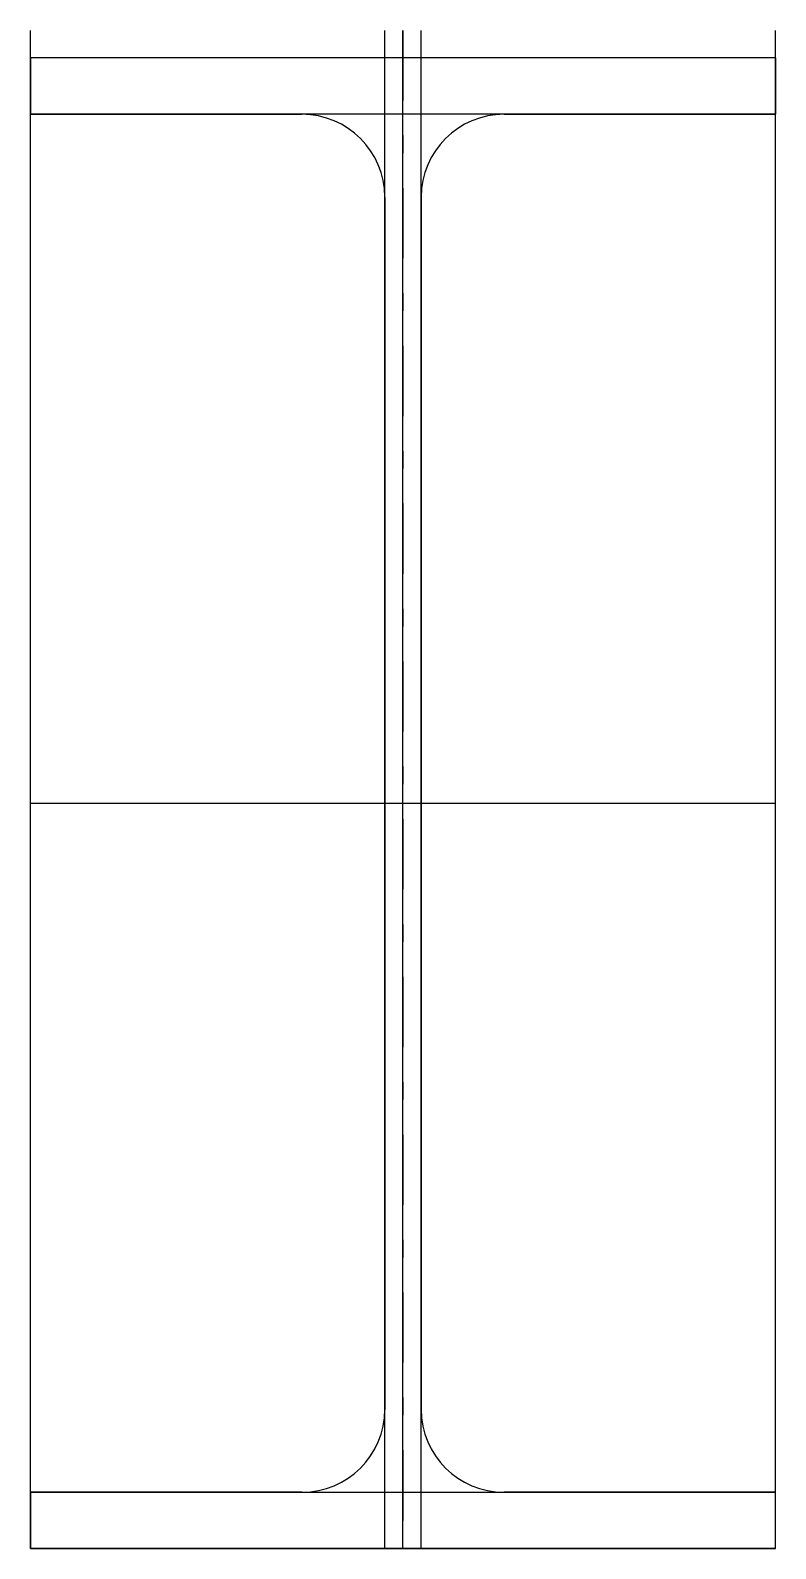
# Model space of a CAD drawing. Extents: x -68 to 68, y -135 to 140.
import ezdxf

# ---------------------------------------------------------------- set-up
doc = ezdxf.new("R2010")
doc.units = 0
doc.linetypes.add('CENTER', pattern=[28.575, 12.7, -6.35, 3.175, -6.35])
doc.layers.get('0').update_dxf_attribs({"linetype": 'CONTINUOUS'})

msp = doc.modelspace()

# ---------------------------------------------------------------- linework, layer by layer
at = {"linetype": 'CONTINUOUS'}
for p, q in [((-67.5, -135), (-67.5, 140)), ((-3.3, -135), (-3.3, 140)), ((0, -135), (0, 140)), ((3.3, -135), (3.3, 140)), ((67.5, -135), (67.5, 140)), ((67.5, 135), (-67.5, 135)), ((67.5, 135), (-67.5, 135)), ((-67.5, 135), (-67.5, 124.8)), ((67.5, 135), (-67.5, 135)), ((-67.5, 135), (-67.5, 124.8)), ((67.5, 124.8), (67.5, 135)), ((67.5, 135), (67.5, 124.8)), ((67.5, 124.8), (-67.5, 124.8)), ((-67.5, 124.8), (-18.3, 124.8)), ((-67.5, 124.8), (-18.3, 124.8)), ((18.3, 124.8), (67.5, 124.8)), ((67.5, 124.8), (18.3, 124.8)), ((-3.3, 109.8), (-3.3, -109.8)), ((-3.3, 109.8), (-3.3, -109.8)), ((3.3, -109.8), (3.3, 109.8)), ((3.3, 109.8), (3.3, -109.8)), ((-67.5, 0), (67.5, 0)), ((-67.5, 0), (67.5, 0)), ((-67.5, -124.8), (67.5, -124.8)), ((-18.3, -124.8), (-67.5, -124.8)), ((-67.5, -124.8), (-67.5, -135)), ((-67.5, -135), (-67.5, -124.8)), ((-67.5, -124.8), (-18.3, -124.8)), ((67.5, -124.8), (18.3, -124.8)), ((67.5, -124.8), (18.3, -124.8)), ((67.5, -135), (67.5, -124.8)), ((67.5, -135), (67.5, -124.8)), ((-67.5, -135), (67.5, -135)), ((-67.5, -135), (67.5, -135)), ((67.5, -135), (-67.5, -135))]:
    msp.add_line(p, q, dxfattribs=at)
at = {"linetype": 'CENTER'}
msp.add_line((0, 140), (0, -135), dxfattribs=at)
at = {"linetype": 'CONTINUOUS'}
for centre, start, end in [((-18.3, 109.8), 0, 90), ((-18.3, 109.8), 0, 90), ((18.3, 109.8), 90, 180), ((18.3, 109.8), 90, 180), ((-18.3, -109.8), 270, 0), ((-18.3, -109.8), 270, 0), ((18.3, -109.8), 180, 270), ((18.3, -109.8), 180, 270)]:
    msp.add_arc(centre, 15, start, end, dxfattribs=at)

doc.saveas('drawing.dxf')
